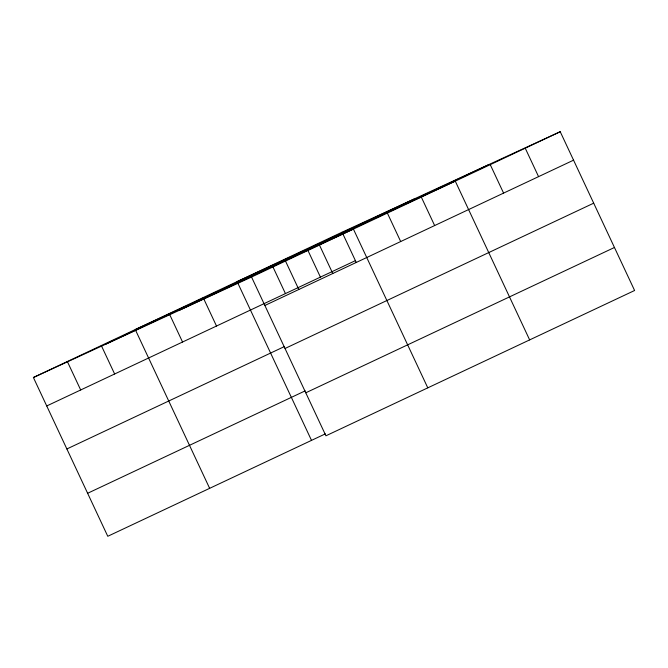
<?xml version="1.0" encoding="UTF-8"?>
<svg xmlns="http://www.w3.org/2000/svg" width="668" height="668" viewBox="0 0 668 668"><rect width="100%" height="100%" fill="white"/><g stroke="black" fill="none" stroke-linecap="round" stroke-linejoin="round"><path stroke-width="1" d="M33.4 377.504L342.083 232.197L560.227 131.713L634.6 290.496L325.917 435.803L251.544 277.028L33.4 377.504L107.773 536.287L325.316 433.883M105.385 344.346L414.068 199.039M179.558 310.186L488.233 164.871M251.544 277.028L560.227 131.713M46.727 405.96L355.409 260.645M264.87 305.476L573.553 160.17M66.875 448.963L284.409 346.558M285.019 348.487L593.693 203.172M87.633 493.276L305.167 390.872M305.777 392.801L614.451 247.486M525.24 148.187L538.567 176.636M490.254 164.654L503.58 193.102M529.649 339.903L455.267 181.12L237.132 281.604L311.505 440.379M421.316 197.102L434.643 225.559M387.365 213.092L400.691 241.54M427.787 387.849L353.405 229.074L135.262 329.549L209.643 488.333M342.083 232.197L356.286 262.516M319.454 245.056L332.781 273.513M307.956 250.5L320.423 277.12M285.495 261.038L298.821 289.494M272.97 266.966L285.436 293.586M203.172 297.586L216.499 326.034M169.647 314.486L182.548 342.024M101.311 345.54L114.637 373.988M67.351 361.522L80.686 389.97"/></g></svg>
